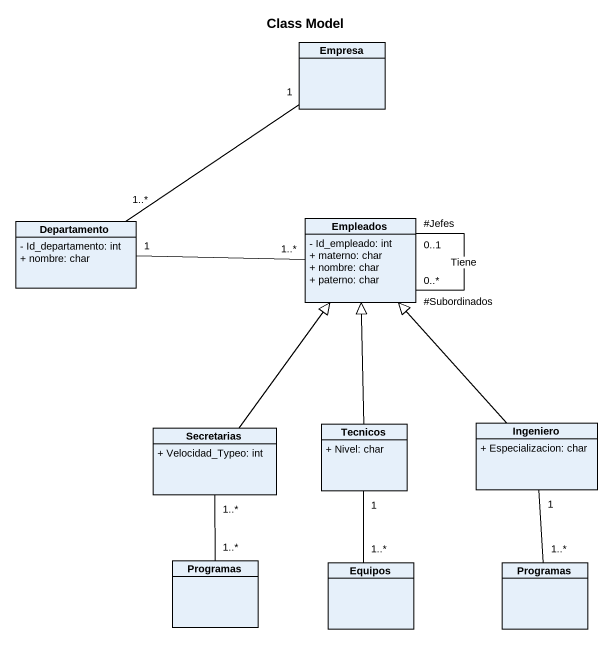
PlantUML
@startuml
title Class Model
hide circle
hide empty members
skinparam classAttributeIconSize 0
class Empresa
class Departamento {
  - Id_departamento: int
  + nombre: char
}
class Empleados {
  - Id_empleado: int
  + materno: char
  + nombre: char
  + paterno: char
}
class Secretarias {
  + Velocidad_Typeo: int
}
class Tecnicos {
  + Nivel: char
}
class Ingeniero {
  + Especializacion: char
}
class Programas
class Equipos
class "Programas" as Programas_2
Empresa "1" -- "1..*" Departamento
Departamento "1" -right- "1..*" Empleados
Empleados "#Subordinados\n0..*" -- "#Jefes\n0..1" Empleados : Tiene
Secretarias -up-|> Empleados
Tecnicos -up-|> Empleados
Ingeniero -up-|> Empleados
Programas "1..*" -up- "1..*" Secretarias
Equipos "1..*" -up- "1" Tecnicos
Programas_2 "1..*" -up- "1" Ingeniero
@enduml
